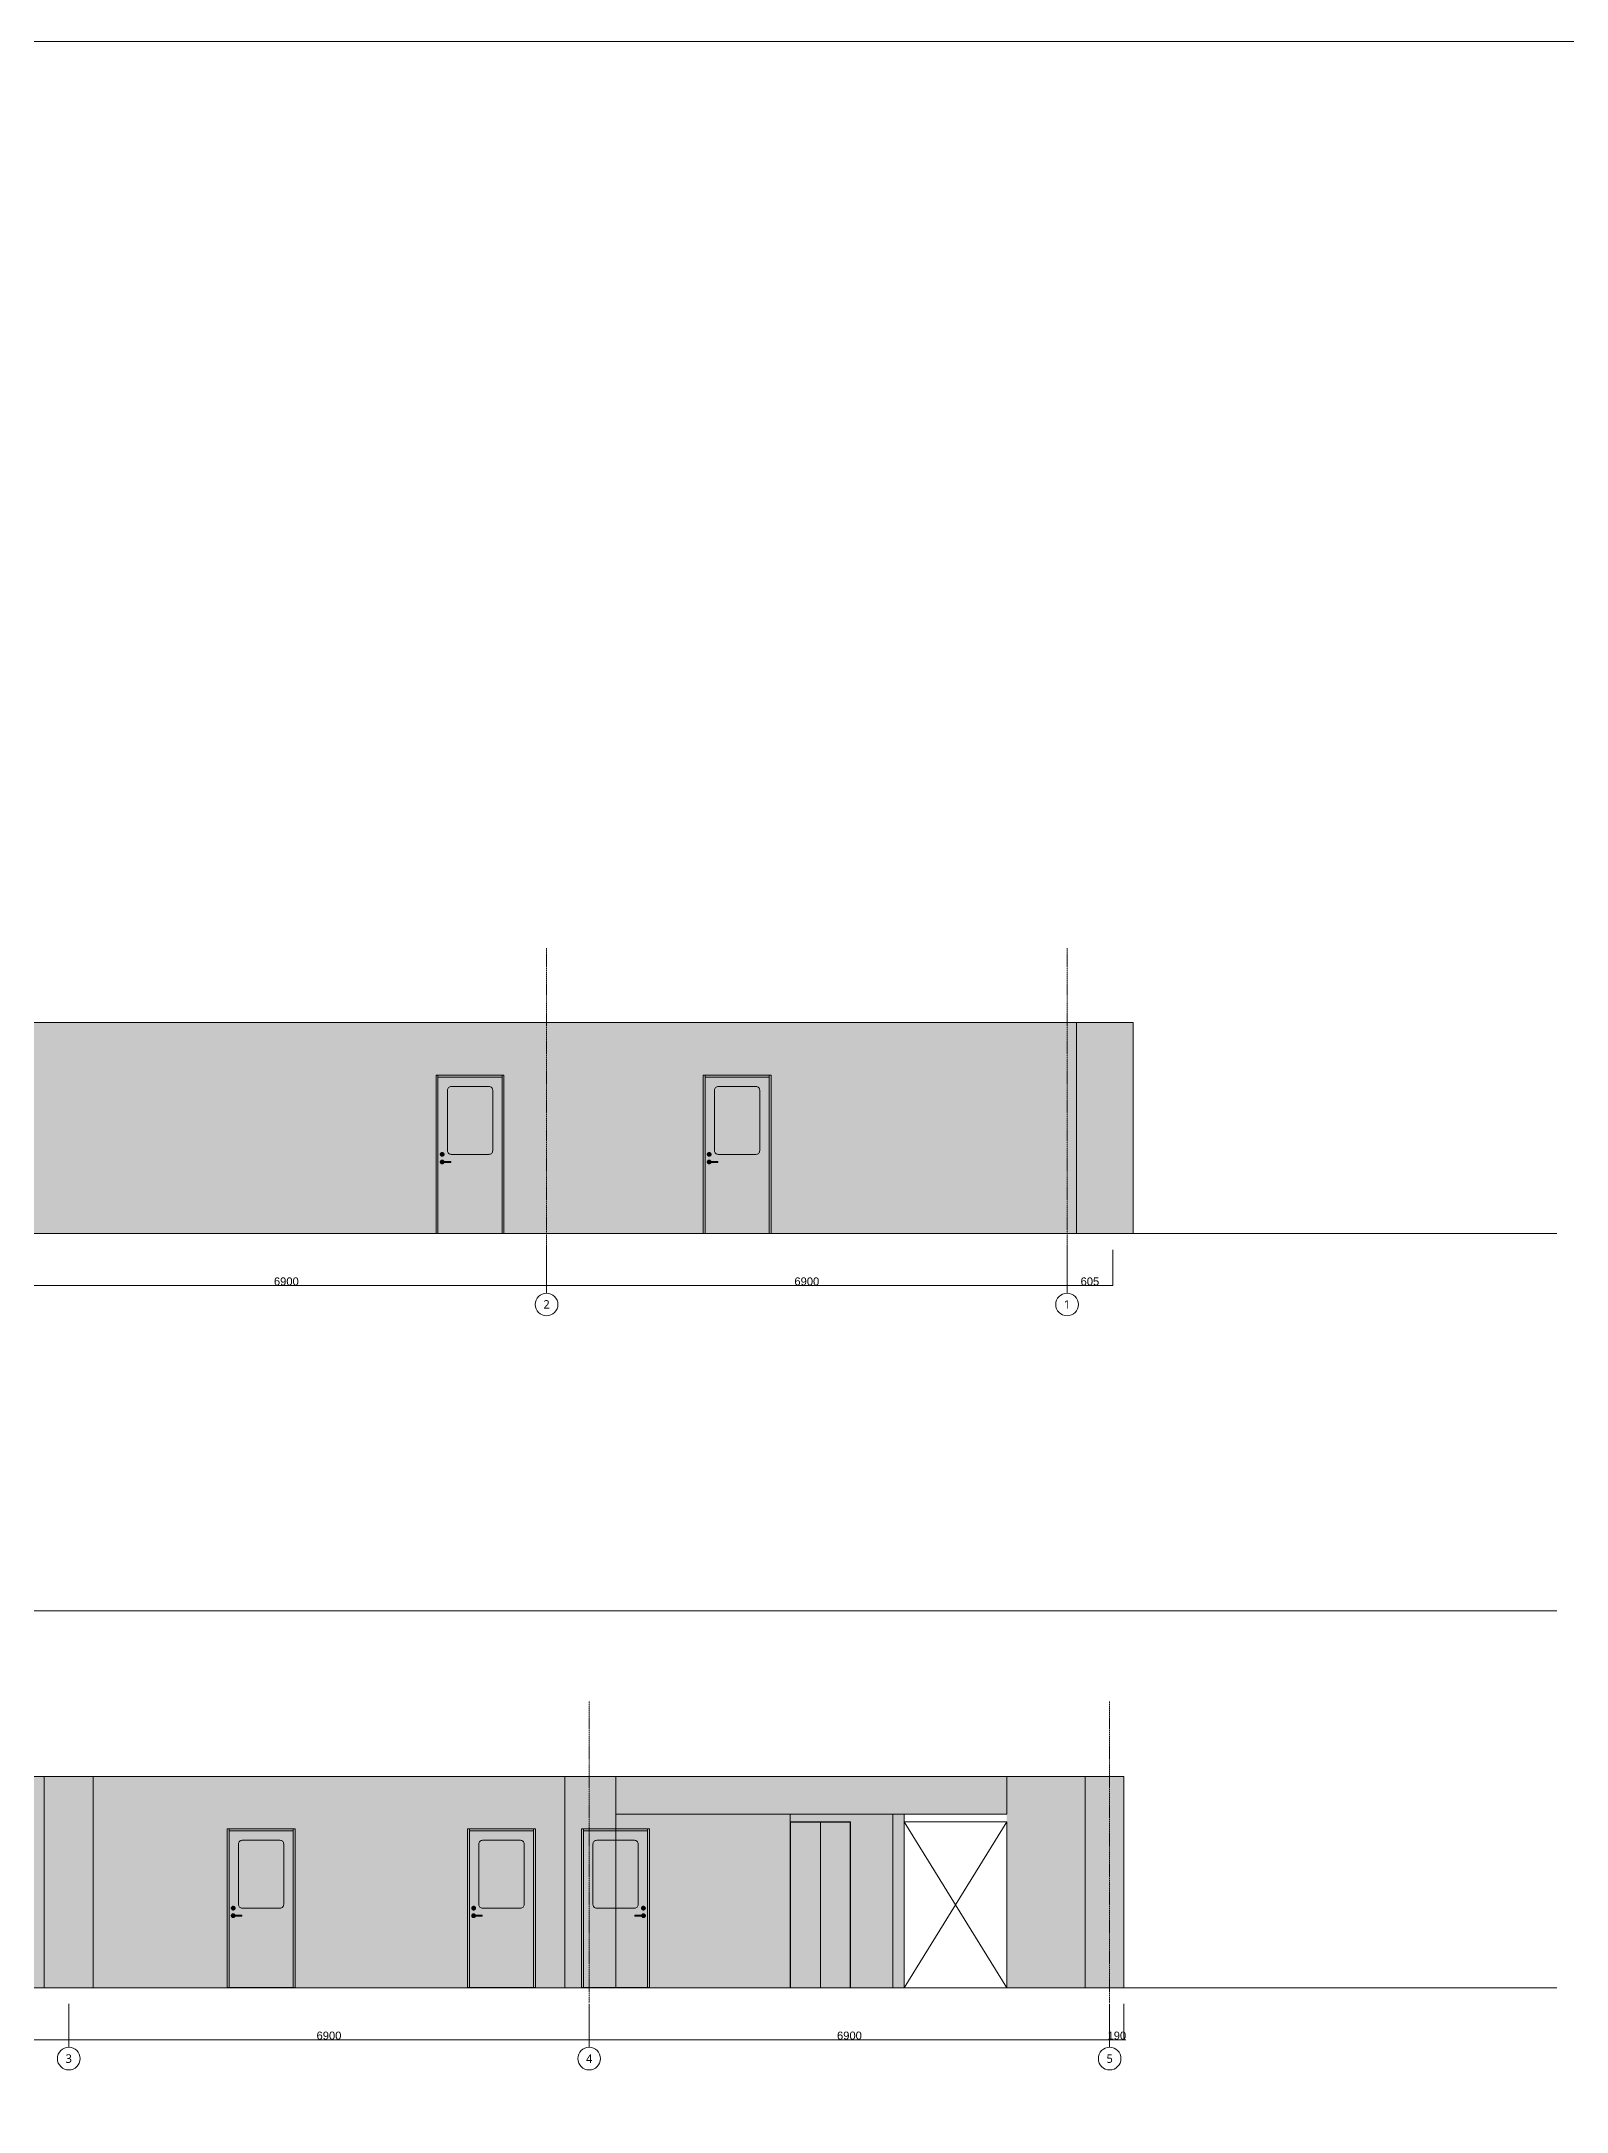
# Model space of a CAD drawing. Header units: millimetres. Extents: x -376000 to 292178, y -193032 to 188048.
# Drawn here: x -213912 to -193692, y -162949 to -135500 of the extents above; entities that cross this region are included whole.
import ezdxf

# ---------------------------------------------------------------- set-up
doc = ezdxf.new("R2010")
doc.units = ezdxf.units.MM
doc.header["$PDMODE"] = 1
doc.header["$PDSIZE"] = -2
doc.linetypes.add('ラインタイプ-6', pattern=[5.291531, 3.175, -1.058062, 0.352704, -0.705764])
for name, color, linetype, lineweight, true_color in [('02_0.25', 1, 'Continuous', 25, 0xff0000), ('04_0.10', 7, 'Continuous', 9, 0x0099ff), ('06一点鎖線', 7, 'ラインタイプ-6', 9, 0x9999ff)]:
    doc.layers.add(name, color=color, linetype=linetype, lineweight=lineweight, true_color=true_color)
for name, color, linetype, lineweight in [('07_文字・記号', 7, 'Continuous', 9), ('_平面図（新設） (2D)', 7, 'Continuous', 5), ('寸法', 7, 'Continuous', 5)]:
    doc.layers.add(name, color=color, linetype=linetype, lineweight=lineweight)
doc.styles.add('Helvetica', font='')
doc.styles.add('Hiragino Sans W3', font='', dxfattribs={"bigfont": 'Hiragino Sans W3'})
doc.styles.add('Yu Gothic UI Semilight', font='Yu Gothic UI Semilight.ttf')
doc.styles.get('Helvetica').set_extended_font_data('Helvetica')
doc.styles.get('Hiragino Sans W3').set_extended_font_data('Hiragino Sans W3')
doc.dimstyles.new('建具表寸法', dxfattribs={"dimtxt": 161.781684, "dimasz": 0.199988, "dimexe": 0, "dimexo": 0.3, "dimgap": 0.005, "dimtad": 1, "dimdsep": 46, "dimtxsty": 'Hiragino Sans W3', "dimblk": 'DOT', "dimblk1": 'DOT', "dimblk2": 'DOT', "dimcen": 0, "dimazin": 0, "dimtfac": 1, "dimtix": 1, "dimtmove": 0, "dimatfit": 0, "dimldrblk": 'VW_FILLEDARROW', "dimfxl": 1, "dimfrac": 2, "dimtolj": 1, "dimarcsym": 0})

# ---------------------------------------------------------------- blocks, each defined once
blk = doc.blocks.new('_Dot')
at = {"color": 0, "linetype": 'ByBlock', "lineweight": -2}
blk.add_line((-0.5, 0), (-1, 0), dxfattribs=at)
at = {"color": 0, "linetype": 'ByBlock', "const_width": 0.5}
blk.add_lwpolyline([(-0.25, 0, 1), (0.25, 0, 1)], format="xyb", close=True, dxfattribs=at)
blk = doc.blocks.new('*D889')
at = {"layer": 'Defpoints', "color": 0}
for p in [(-220450, -161521), (-213550, -161521), (-220450, -161997)]:
    blk.add_point(p, dxfattribs=at)
at = {"layer": '寸法', "color": 0, "lineweight": -2}
for p, q in [((-220450, -161521), (-220450, -161997)), ((-213550, -161521), (-213550, -161997)), ((-213562, -161997), (-220438, -161997))]:
    blk.add_line(p, q, dxfattribs=at)
at = {"layer": '寸法', "color": 0, "lineweight": -2, "xscale": 11.999267578125, "yscale": 11.999267578125, "zscale": 11.999267578125, "rotation": 180}
blk.add_blockref('_Dot', (-220450, -161997), dxfattribs=at)
at = {"layer": '寸法', "color": 0, "lineweight": -2, "xscale": 11.999267578125, "yscale": 11.999267578125, "zscale": 11.999267578125}
blk.add_blockref('_Dot', (-213550, -161997), dxfattribs=at)
at = {"layer": '寸法', "color": 0, "insert": (-217000, -161942), "char_height": 106.1, "attachment_point": 5, "style": 'Helvetica'}
blk.add_mtext('\\A1;6900', dxfattribs=at)
blk = doc.blocks.new('VW_FILLEDARROW')
at = {"color": 0, "linetype": 'Continuous', "lineweight": 5, "transparency": 16777216, "flags": 128}
blk.add_lwpolyline([(-161.3, 43.2), (0, 0), (-161.3, -43.2)], close=True, dxfattribs=at)
blk = doc.blocks.new('*D890')
at = {"layer": 'Defpoints', "color": 0}
for p in [(-213550, -161521), (-206650, -161521), (-213550, -161997)]:
    blk.add_point(p, dxfattribs=at)
at = {"layer": '寸法', "color": 0, "lineweight": -2}
for p, q in [((-213550, -161521), (-213550, -161997)), ((-206650, -161521), (-206650, -161997)), ((-206662, -161997), (-213538, -161997))]:
    blk.add_line(p, q, dxfattribs=at)
at = {"layer": '寸法', "color": 0, "lineweight": -2, "xscale": 11.999267578125, "yscale": 11.999267578125, "zscale": 11.999267578125, "rotation": 180}
blk.add_blockref('_Dot', (-213550, -161997), dxfattribs=at)
at = {"layer": '寸法', "color": 0, "lineweight": -2, "xscale": 11.999267578125, "yscale": 11.999267578125, "zscale": 11.999267578125}
blk.add_blockref('_Dot', (-206650, -161997), dxfattribs=at)
at = {"layer": '寸法', "color": 0, "insert": (-210100, -161942), "char_height": 106.1, "attachment_point": 5, "style": 'Helvetica'}
blk.add_mtext('\\A1;6900', dxfattribs=at)
blk = doc.blocks.new('*D891')
at = {"layer": 'Defpoints', "color": 0}
for p in [(-206650, -161521), (-199750, -161521), (-206650, -161997)]:
    blk.add_point(p, dxfattribs=at)
at = {"layer": '寸法', "color": 0, "lineweight": -2}
for p, q in [((-206650, -161521), (-206650, -161997)), ((-199750, -161521), (-199750, -161997)), ((-199762, -161997), (-206638, -161997))]:
    blk.add_line(p, q, dxfattribs=at)
at = {"layer": '寸法', "color": 0, "lineweight": -2, "xscale": 11.999267578125, "yscale": 11.999267578125, "zscale": 11.999267578125, "rotation": 180}
blk.add_blockref('_Dot', (-206650, -161997), dxfattribs=at)
at = {"layer": '寸法', "color": 0, "lineweight": -2, "xscale": 11.999267578125, "yscale": 11.999267578125, "zscale": 11.999267578125}
blk.add_blockref('_Dot', (-199750, -161997), dxfattribs=at)
at = {"layer": '寸法', "color": 0, "insert": (-203200, -161942), "char_height": 106.1, "attachment_point": 5, "style": 'Helvetica'}
blk.add_mtext('\\A1;6900', dxfattribs=at)
blk = doc.blocks.new('*D892')
at = {"layer": 'Defpoints', "color": 0}
for p in [(-199750, -161521), (-199560, -161521), (-199750, -161997)]:
    blk.add_point(p, dxfattribs=at)
at = {"layer": '寸法', "color": 0, "lineweight": -2}
for p, q in [((-199750, -161521), (-199750, -161997)), ((-199560, -161521), (-199560, -161997)), ((-199762, -161997), (-199774, -161997)), ((-199560, -161997), (-199750, -161997)), ((-199548, -161997), (-199536, -161997))]:
    blk.add_line(p, q, dxfattribs=at)
at = {"layer": '寸法', "color": 0, "lineweight": -2, "xscale": 11.999267578125, "yscale": 11.999267578125, "zscale": 11.999267578125}
blk.add_blockref('_Dot', (-199750, -161997), dxfattribs=at)
at = {"layer": '寸法', "color": 0, "lineweight": -2, "xscale": 11.999267578125, "yscale": 11.999267578125, "zscale": 11.999267578125, "rotation": 180}
blk.add_blockref('_Dot', (-199560, -161997), dxfattribs=at)
at = {"layer": '寸法', "color": 0, "insert": (-199655, -161942), "char_height": 106.1, "attachment_point": 5, "style": 'Helvetica'}
blk.add_mtext('\\A1;190', dxfattribs=at)
blk = doc.blocks.new('グループ-576')
at = {"layer": '04_0.10', "linetype": 'Continuous', "lineweight": 0, "true_color": 0xf8f8ef}
blk.add_hatch(color=7, dxfattribs=at).paths.add_polyline_path([(-432, 975), (418, 975), (418, -1100), (-432, -1100)])
at = {"layer": '04_0.10', "linetype": 'Continuous', "lineweight": 0, "true_color": 0xd9e6cf}
h = blk.add_hatch(color=254, dxfattribs=at)
edge = h.paths.add_edge_path()
edge.add_arc((243, 0), 50, 270, 360, ccw=False)
edge.add_line((243, -50), (-257, -50))
edge.add_arc((-257, 0), 50, 180, 270, ccw=False)
edge.add_line((-307, 0), (-307, 800))
edge.add_arc((-257, 800), 50, 90, 180, ccw=False)
edge.add_line((-257, 850), (243, 850))
edge.add_arc((243, 800), 50, 0, 90, ccw=False)
edge.add_line((293, 800), (293, 0))
at = {"layer": '04_0.10', "linetype": 'Continuous', "lineweight": 0}
for points in [[(-389, -28), (-388, -28), (-386, -27), (-385, -26), (-383, -26), (-382, -25), (-380, -25), (-378, -25), (-377, -25), (-375, -25), (-373, -25), (-372, -25), (-370, -26), (-369, -26), (-367, -27), (-366, -28), (-364, -28), (-363, -29), (-361, -30), (-360, -31), (-359, -32), (-358, -33), (-357, -35), (-356, -36), (-355, -38), (-354, -39), (-353, -40), (-353, -42), (-352, -44), (-352, -45), (-352, -47), (-352, -48), (-351, -50), (-352, -52), (-352, -53), (-352, -55), (-352, -56), (-353, -58), (-353, -60), (-354, -61), (-355, -63), (-356, -64), (-357, -65), (-358, -67), (-359, -68), (-360, -69), (-361, -70), (-363, -71), (-364, -72), (-366, -72), (-367, -73), (-369, -74), (-370, -74), (-372, -75), (-373, -75), (-375, -75), (-377, -75), (-378, -75), (-380, -75), (-382, -75), (-383, -74), (-385, -74), (-386, -73), (-388, -72), (-389, -72), (-391, -71), (-392, -70), (-393, -69), (-395, -68), (-396, -67), (-397, -65), (-398, -64), (-399, -63), (-399, -61), (-400, -60), (-401, -58), (-401, -56), (-402, -55), (-402, -53), (-402, -52), (-402, -50), (-402, -48), (-402, -47), (-402, -45), (-401, -44), (-401, -42), (-400, -40), (-399, -39), (-399, -38), (-398, -36), (-397, -35), (-396, -33), (-395, -32), (-393, -31), (-392, -30), (-391, -29)], [(-389, -128), (-388, -128), (-386, -127), (-385, -126), (-383, -126), (-382, -125), (-380, -125), (-378, -125), (-377, -125), (-375, -125), (-373, -125), (-372, -125), (-370, -126), (-369, -126), (-367, -127), (-366, -128), (-364, -128), (-363, -129), (-361, -130), (-360, -131), (-359, -132), (-358, -133), (-357, -135), (-356, -136), (-355, -137), (-354, -139), (-353, -140), (-353, -142), (-352, -144), (-352, -145), (-352, -147), (-352, -148), (-351, -150), (-352, -152), (-352, -153), (-352, -155), (-352, -156), (-353, -158), (-353, -160), (-354, -161), (-355, -162), (-356, -164), (-357, -165), (-358, -167), (-359, -168), (-360, -169), (-361, -170), (-363, -171), (-364, -172), (-366, -172), (-367, -173), (-369, -174), (-370, -174), (-372, -175), (-373, -175), (-375, -175), (-377, -175), (-378, -175), (-380, -175), (-382, -175), (-383, -174), (-385, -174), (-386, -173), (-388, -172), (-389, -172), (-391, -171), (-392, -170), (-393, -169), (-395, -168), (-396, -167), (-397, -165), (-398, -164), (-399, -162), (-399, -161), (-400, -160), (-401, -158), (-401, -156), (-402, -155), (-402, -153), (-402, -152), (-402, -150), (-402, -148), (-402, -147), (-402, -145), (-401, -144), (-401, -142), (-400, -140), (-399, -139), (-399, -137), (-398, -136), (-397, -135), (-396, -133), (-395, -132), (-393, -131), (-392, -130), (-391, -129)]]:
    blk.add_hatch(color=254, dxfattribs=at).paths.add_polyline_path(points)
h = blk.add_hatch(color=254, dxfattribs=at)
edge = h.paths.add_edge_path()
edge.add_arc((-384, -150), 7, 89.322, 270.678, ccw=False)
edge.add_line((-384, -143), (-264, -143))
edge.add_line((-264, -143), (-264, -157))
edge.add_line((-264, -157), (-384, -157))
at = {"layer": '04_0.10', "color": 7, "linetype": 'Continuous', "lineweight": 5, "flags": 128}
blk.add_lwpolyline([(-432, 975), (418, 975), (418, -1100), (-432, -1100)], close=True, dxfattribs=at)
at = {"layer": '04_0.10', "color": 251, "flags": 128}
for points in [[(-432, 975), (418, 975), (418, -1100), (-432, -1100)], [(-379, -38), (-374, -38), (-374, -63), (-379, -63)]]:
    blk.add_lwpolyline(points, close=True, dxfattribs=at)
for points in [[(293, 0, -0.414214), (243, -50), (-257, -50, -0.414214), (-307, 0), (-307, 800, -0.414214), (-257, 850), (243, 850, -0.414214), (293, 800)], [(-384, -157, -1.011905), (-384, -143), (-264, -143), (-264, -157)]]:
    blk.add_lwpolyline(points, format="xyb", close=True, dxfattribs=at)
at = {"layer": '04_0.10', "color": 251}
for points in [[(-389, -28), (-384, -25), (-370, -25), (-358, -32), (-351, -43), (-351, -57), (-358, -68), (-370, -75), (-384, -75), (-395, -68), (-402, -57), (-402, -43), (-395, -32), (-389, -28)], [(-389, -128), (-384, -125), (-370, -125), (-358, -132), (-351, -143), (-351, -157), (-358, -168), (-370, -175), (-384, -175), (-395, -168), (-402, -157), (-402, -143), (-395, -132), (-389, -128)]]:
    blk.add_open_spline(points, degree=2, dxfattribs=at)
blk = doc.blocks.new('グループ-577')
at = {"layer": '04_0.10', "color": 251}
blk.add_blockref('グループ-576', (0, 0), dxfattribs=at)
blk = doc.blocks.new('WD_900×2150_Wood')
at = {"layer": '04_0.10', "linetype": 'Continuous', "lineweight": 0, "true_color": 0xf8f8ef, "transparency": 33554687}
for points in [[(-457, 1000), (-432, 1000), (-432, -1100), (-457, -1100)], [(-432, 1000), (418, 1000), (418, 975), (-432, 975)], [(418, 1000), (443, 1000), (443, -1100), (418, -1100)]]:
    blk.add_hatch(color=7, dxfattribs=at).paths.add_polyline_path(points)
at = {"layer": '04_0.10', "color": 7, "linetype": 'Continuous', "lineweight": 5, "transparency": 33554687, "flags": 128}
for points in [[(-457, 1000), (-432, 1000), (-432, -1100), (-457, -1100)], [(-432, 1000), (418, 1000), (418, 975), (-432, 975)], [(418, 1000), (443, 1000), (443, -1100), (418, -1100)]]:
    blk.add_lwpolyline(points, close=True, dxfattribs=at)
at = {"layer": '04_0.10', "color": 7}
blk.add_blockref('グループ-577', (0, 0), dxfattribs=at)
blk = doc.blocks.new('*D903')
at = {"layer": 'Defpoints', "color": 0}
for p in [(-200315, -151521), (-199710, -151521), (-199710, -151997)]:
    blk.add_point(p, dxfattribs=at)
at = {"layer": '寸法', "color": 0, "lineweight": -2}
for p, q in [((-200315, -151522), (-200315, -151997)), ((-199710, -151522), (-199710, -151997)), ((-200303, -151997), (-199722, -151997))]:
    blk.add_line(p, q, dxfattribs=at)
at = {"layer": '寸法', "color": 0, "lineweight": -2, "xscale": 11.999267578125, "yscale": 11.999267578125, "zscale": 11.999267578125, "rotation": 180}
blk.add_blockref('_Dot', (-200315, -151997), dxfattribs=at)
at = {"layer": '寸法', "color": 0, "lineweight": -2, "xscale": 11.999267578125, "yscale": 11.999267578125, "zscale": 11.999267578125}
blk.add_blockref('_Dot', (-199710, -151997), dxfattribs=at)
at = {"layer": '寸法', "color": 0, "insert": (-200012, -151942), "char_height": 106.1, "attachment_point": 5, "style": 'Helvetica'}
blk.add_mtext('\\A1;605', dxfattribs=at)
blk = doc.blocks.new('*D904')
at = {"layer": 'Defpoints', "color": 0}
for p in [(-207215, -151521), (-200315, -151521), (-200315, -151997)]:
    blk.add_point(p, dxfattribs=at)
at = {"layer": '寸法', "color": 0, "lineweight": -2}
for p, q in [((-207215, -151522), (-207215, -151997)), ((-200315, -151522), (-200315, -151997)), ((-207203, -151997), (-200327, -151997))]:
    blk.add_line(p, q, dxfattribs=at)
at = {"layer": '寸法', "color": 0, "lineweight": -2, "xscale": 11.999267578125, "yscale": 11.999267578125, "zscale": 11.999267578125, "rotation": 180}
blk.add_blockref('_Dot', (-207215, -151997), dxfattribs=at)
at = {"layer": '寸法', "color": 0, "lineweight": -2, "xscale": 11.999267578125, "yscale": 11.999267578125, "zscale": 11.999267578125}
blk.add_blockref('_Dot', (-200315, -151997), dxfattribs=at)
at = {"layer": '寸法', "color": 0, "insert": (-203765, -151942), "char_height": 106.1, "attachment_point": 5, "style": 'Helvetica'}
blk.add_mtext('\\A1;6900', dxfattribs=at)
blk = doc.blocks.new('*D905')
at = {"layer": 'Defpoints', "color": 0}
for p in [(-214115, -151521), (-207215, -151521), (-207215, -151997)]:
    blk.add_point(p, dxfattribs=at)
at = {"layer": '寸法', "color": 0, "lineweight": -2}
for p, q in [((-214115, -151522), (-214115, -151997)), ((-207215, -151522), (-207215, -151997)), ((-214103, -151997), (-207227, -151997))]:
    blk.add_line(p, q, dxfattribs=at)
at = {"layer": '寸法', "color": 0, "lineweight": -2, "xscale": 11.999267578125, "yscale": 11.999267578125, "zscale": 11.999267578125, "rotation": 180}
blk.add_blockref('_Dot', (-214115, -151997), dxfattribs=at)
at = {"layer": '寸法', "color": 0, "lineweight": -2, "xscale": 11.999267578125, "yscale": 11.999267578125, "zscale": 11.999267578125}
blk.add_blockref('_Dot', (-207215, -151997), dxfattribs=at)
at = {"layer": '寸法', "color": 0, "insert": (-210665, -151942), "char_height": 106.1, "attachment_point": 5, "style": 'Helvetica'}
blk.add_mtext('\\A1;6900', dxfattribs=at)
blk = doc.blocks.new('平面図（新設） (2D)')
at = {"layer": '02_0.25', "linetype": 'Continuous', "lineweight": 0}
for points in [[(-199440, -151307.171), (-228090, -151307.171), (-228090, -148507.171), (-199440, -148507.171)], [(-213874.613, -161307.171), (-219825, -161307.171), (-219825, -158507.171), (-213874.613, -158507.171)], [(-206975, -161307.171), (-213225.387, -161307.171), (-213225.387, -158507.171), (-206975, -158507.171)], [(-206975, -161307.171), (-213225.387, -161307.171), (-213225.387, -158507.171), (-206975, -158507.171)], [(-206295, -159007.171), (-202626.148, -159007.171), (-202626.148, -161307.171), (-206295, -161307.171)], [(-203984.811, -159007.171), (-202626.148, -159007.171), (-202626.148, -161307.171), (-203984.811, -161307.171)]]:
    blk.add_hatch(color=255, dxfattribs=at).paths.add_polyline_path(points)
at = {"layer": '04_0.10', "linetype": 'Continuous', "lineweight": 0, "true_color": 0xbbbbbb}
for points in [[(-200190, -148507.171), (-199440, -148507.171), (-199440, -151307.171), (-200190, -151307.171)], [(-213874.613, -158507.171), (-213225.387, -158507.171), (-213225.387, -161307.171), (-213874.613, -161307.171)], [(-206975, -158507.171), (-206295, -158507.171), (-206295, -161307.171), (-206975, -161307.171)], [(-206295, -159007.171), (-206295, -158507.171), (-201115, -158507.171), (-201115, -159007.171)], [(-201115, -158507.171), (-200075, -158507.171), (-200075, -161307.171), (-201115, -161307.171)], [(-200075, -158507.171), (-199560, -158507.171), (-199560, -161307.171), (-200075, -161307.171)], [(-202626.148, -159007.171), (-202476.148, -159007.171), (-202476.148, -161307.171), (-202626.148, -161307.171)]]:
    blk.add_hatch(color=9, dxfattribs=at).paths.add_polyline_path(points)
at = {"layer": '04_0.10', "linetype": 'Continuous', "lineweight": 0, "true_color": 0x084d00}
for points in [[(-203979.811, -161307.171), (-203979.811, -159107.171), (-203984.811, -159107.171), (-203984.811, -161307.171)], [(-203979.811, -159107.171), (-203189.811, -159107.171), (-203189.811, -159112.171), (-203979.811, -159112.171)], [(-203184.811, -161307.171), (-203184.811, -159107.171), (-203189.811, -159107.171), (-203189.811, -161307.171)]]:
    blk.add_hatch(color=98, dxfattribs=at).paths.add_polyline_path(points)
at = {"layer": '04_0.10', "linetype": 'Continuous', "lineweight": 0}
for points in [[(-203584.811, -159112.171), (-203979.811, -159112.171), (-203979.811, -161307.171), (-203584.811, -161307.171)], [(-203189.811, -159112.171), (-203584.811, -159112.171), (-203584.811, -161307.171), (-203189.811, -161307.171)]]:
    blk.add_hatch(color=254, dxfattribs=at).paths.add_polyline_path(points)
at = {"layer": '02_0.25', "color": 251, "linetype": 'Continuous', "lineweight": 5, "flags": 128}
for points in [[(-199440, -151307.171), (-228090, -151307.171), (-228090, -148507.171), (-199440, -148507.171)], [(-213874.613, -161307.171), (-219825, -161307.171), (-219825, -158507.171), (-213874.613, -158507.171)], [(-206975, -161307.171), (-213225.387, -161307.171), (-213225.387, -158507.171), (-206975, -158507.171)], [(-206975, -161307.171), (-213225.387, -161307.171), (-213225.387, -158507.171), (-206975, -158507.171)], [(-206295, -159007.171), (-202626.148, -159007.171), (-202626.148, -161307.171), (-206295, -161307.171)], [(-203984.811, -159007.171), (-202626.148, -159007.171), (-202626.148, -161307.171), (-203984.811, -161307.171)]]:
    blk.add_lwpolyline(points, close=True, dxfattribs=at)
at = {"layer": '04_0.10'}
for p, q in [((-193821.067, -151307.171), (-233821.067, -151307.171)), ((-193821.067, -156307.171), (-233821.067, -156307.171)), ((-193821.067, -161307.171), (-233821.067, -161307.171))]:
    blk.add_line(p, q, dxfattribs=at)
at = {"layer": '04_0.10', "color": 8, "true_color": 0x808080}
blk.add_line((-200075, -161307.171), (-200075, -158507.171), dxfattribs=at)
at = {"layer": '04_0.10', "color": 7}
for p, q in [((-202476.148, -159107.171), (-201115, -161307.171)), ((-201115, -159107.171), (-202476.148, -161307.171))]:
    blk.add_line(p, q, dxfattribs=at)
at = {"layer": '04_0.10', "lineweight": 18, "flags": 128}
blk.add_lwpolyline([(-376000, -135500), (-60611.171, -135500), (-60611.171, -193031.518), (-376000, -193031.518)], close=True, dxfattribs=at)
at = {"layer": '04_0.10', "color": 251, "linetype": 'Continuous', "lineweight": 5, "flags": 128}
for points in [[(-200190, -148507.171), (-199440, -148507.171), (-199440, -151307.171), (-200190, -151307.171)], [(-213874.613, -158507.171), (-213225.387, -158507.171), (-213225.387, -161307.171), (-213874.613, -161307.171)], [(-206975, -158507.171), (-206295, -158507.171), (-206295, -161307.171), (-206975, -161307.171)], [(-206295, -159007.171), (-206295, -158507.171), (-201115, -158507.171), (-201115, -159007.171)], [(-202626.148, -159007.171), (-202476.148, -159007.171), (-202476.148, -161307.171), (-202626.148, -161307.171)]]:
    blk.add_lwpolyline(points, close=True, dxfattribs=at)
at = {"layer": '04_0.10', "color": 7, "flags": 128}
blk.add_lwpolyline([(-228090, -158507.171), (-199560, -158507.171), (-199560, -161307.171), (-228090, -161307.171)], close=True, dxfattribs=at)
at = {"layer": '04_0.10', "color": 7, "linetype": 'Continuous', "lineweight": 5, "flags": 128}
blk.add_lwpolyline([(-200075, -158507.171), (-199560, -158507.171), (-199560, -161307.171), (-200075, -161307.171)], close=True, dxfattribs=at)
at = {"layer": '04_0.10', "color": 251, "flags": 128}
for points in [[(-203979.811, -161307.171), (-203979.811, -159107.171), (-203984.811, -159107.171), (-203984.811, -161307.171)], [(-203979.811, -159107.171), (-203189.811, -159107.171), (-203189.811, -159112.171), (-203979.811, -159112.171)], [(-203584.811, -159112.171), (-203979.811, -159112.171), (-203979.811, -161307.171), (-203584.811, -161307.171)], [(-203189.811, -159112.171), (-203584.811, -159112.171), (-203584.811, -161307.171), (-203189.811, -161307.171)], [(-203184.811, -161307.171), (-203184.811, -159107.171), (-203189.811, -159107.171), (-203189.811, -161307.171)]]:
    blk.add_lwpolyline(points, close=True, dxfattribs=at)
at = {"layer": '06一点鎖線'}
for p, q in [((-207215, -151521.425), (-207215, -147521.425)), ((-200315, -151521.425), (-200315, -147521.425)), ((-206650, -161503.171), (-206650, -157503.171)), ((-199750, -161503.171), (-199750, -157503.171))]:
    blk.add_line(p, q, dxfattribs=at)
at = {"layer": '07_文字・記号', "color": 7, "linetype": 'Continuous'}
for p, q in [((-207215, -151996.804), (-207215, -152096.804)), ((-200315, -151996.804), (-200315, -152096.804)), ((-213550, -161996.55), (-213550, -162096.55)), ((-206650, -161996.55), (-206650, -162096.55)), ((-199750, -161996.55), (-199750, -162096.55))]:
    blk.add_line(p, q, dxfattribs=at)
at = {"layer": '07_文字・記号', "flags": 128}
blk.add_lwpolyline([(-202476.148, -159107.171), (-201115, -159107.171), (-201115, -161307.171), (-202476.148, -161307.171)], close=True, dxfattribs=at)
at = {"layer": '07_文字・記号', "color": 7, "linetype": 'Continuous'}
for centre in [(-207215, -152246.804), (-200315, -152246.804), (-213550, -162246.55), (-206650, -162246.55), (-199750, -162246.55)]:
    blk.add_circle(centre, 150, dxfattribs=at)
at = {"layer": '04_0.10'}
for p in [(-208222.55, -150207.171), (-204682.55, -150207.171), (-210993.124, -160201.522), (-207805.624, -160201.522)]:
    blk.add_blockref('WD_900×2150_Wood', p, dxfattribs=at)
at = {"layer": '04_0.10', "xscale": -1}
blk.add_blockref('WD_900×2150_Wood', (-206307.45, -160201.522), dxfattribs=at)
at = {"layer": '07_文字・記号', "color": 7, "char_height": 113.068, "attachment_point": 5, "line_spacing_factor": 1.005558, "style": 'Yu Gothic UI Semilight'}
for s, insert in [('2', (-207215, -152246.804)), ('1', (-200315, -152246.804)), ('3', (-213550, -162246.55)), ('4', (-206650, -162246.55)), ('5', (-199750, -162246.55))]:
    blk.add_mtext(s, dxfattribs=dict(at, insert=insert))
at = {"layer": '寸法'}
for base, p1, p2, picture, middle in [((-207215, -151996.804), (-214115, -151521.425), (-207215, -151521.425), '*D905', (-210665, -151942.005)), ((-200315, -151996.804), (-207215, -151521.425), (-200315, -151521.425), '*D904', (-203765, -151942.005)), ((-199710, -151996.804), (-200315, -151521.425), (-199710, -151521.425), '*D903', (-200012.5, -151942.041))]:
    dim = blk.add_linear_dim(base=base, p1=p1, p2=p2, dimstyle='建具表寸法', override={"dimtxt": 106.108941, "dimasz": 11.999268, "dimgap": 0.3, "dimpost": '<>', "dimtxsty": 'Helvetica', "dimtmove": 2}, dxfattribs=at)
    dim.commit()
    dim.dimension.update_dxf_attribs({"geometry": picture, "text_midpoint": middle})
for p1, p2, picture, middle in [((-213550, -161521.171), (-220450, -161521.171), '*D889', (-217000, -161941.751)), ((-206650, -161521.171), (-213550, -161521.171), '*D890', (-210100, -161941.751)), ((-199750, -161521.171), (-206650, -161521.171), '*D891', (-203200, -161941.751)), ((-199560, -161521.171), (-199750, -161521.171), '*D892', (-199655, -161941.751))]:
    dim = blk.add_aligned_dim(p1=p1, p2=p2, distance=475.379, dimstyle='建具表寸法', override={"dimtxt": 106.108941, "dimasz": 11.999268, "dimgap": 0.3, "dimpost": '<>', "dimtxsty": 'Helvetica', "dimtmove": 2}, dxfattribs=at)
    dim.commit()
    dim.dimension.update_dxf_attribs({"geometry": picture, "text_midpoint": middle})

msp = doc.modelspace()

# ---------------------------------------------------------------- block references
at = {"layer": '_平面図（新設） (2D)'}
msp.add_blockref('平面図（新設） (2D)', (0, 0), dxfattribs=at)

doc.saveas('drawing.dxf')
